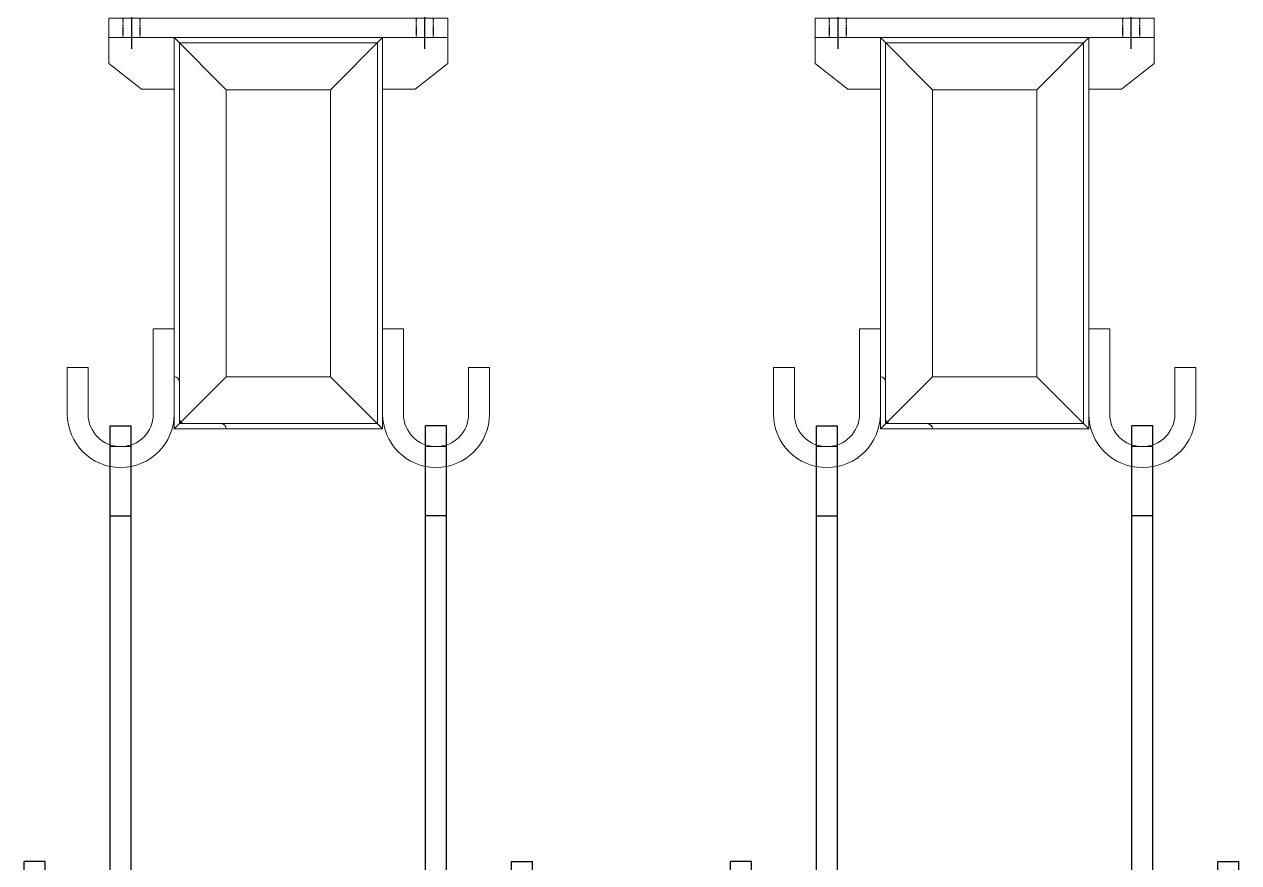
# Model space of a CAD drawing. Header units: inches. Extents: x 702888 to 852715, y 9845 to 271320.
# Drawn here: x 756131 to 757063, y 45550 to 46192 of the extents above; entities that cross this region are included whole.
import ezdxf

# ---------------------------------------------------------------- set-up
doc = ezdxf.new("R2010")
doc.units = ezdxf.units.IN
doc.header["$MEASUREMENT"] = 0
doc.linetypes.add('Discontinu', pattern=[1, 0.636364, -0.363636])
doc.linetypes.add('MITTE2', pattern=[725.805, 483.87, -80.645, 80.645, -80.645])
doc.layers.get('0').update_dxf_attribs({"lineweight": 5})
doc.layers.add('ATS-MITTE', color=1, linetype='MITTE2')
doc.layers.add('ATS-UNSICHTBAR', color=1, linetype='Discontinu')
doc.layers.add('HIDDEN', color=252, linetype='Continuous', lineweight=0)

# ---------------------------------------------------------------- blocks, each defined once
blk = doc.blocks.new('54T456Y')
for p, q in [((754886.12, 32591.09), (754886.12, 32983.92)), ((754886.12, 32983.92), (754902.12, 32983.92)), ((754902.12, 32591.09), (754902.12, 32983.92)), ((754886.12, 32914.87), (754902.12, 32914.87)), ((754820.12, 32591.09), (754820.12, 32649.87)), ((754836.12, 32649.87), (754820.12, 32649.87)), ((754836.12, 32591.09), (754836.12, 32649.87))]:
    blk.add_line(p, q)
for radius in [41, 25]:
    blk.add_arc((754861.12, 32591.09), radius, 180, 0)
at = {"layer": 'HIDDEN'}
blk.add_line((754886.12, 32967.92), (754902.12, 32967.92), dxfattribs=at)
blk = doc.blocks.new('5u6u57')
for p, q in [((14173.16, -179.11), (14333.16, -179.11)), ((14213.16, -219.11), (14173.16, -179.11)), ((14173.16, -479.11), (14173.16, -179.11)), ((14293.16, -219.11), (14333.16, -179.11)), ((14333.16, -179.11), (14333.16, -479.11)), ((14213.16, -219.11), (14293.16, -219.11)), ((14213.16, -439.11), (14213.16, -219.11)), ((14293.16, -219.11), (14293.16, -439.11)), ((14213.16, -439.11), (14173.16, -479.11)), ((14293.16, -439.11), (14213.16, -439.11)), ((14293.16, -439.11), (14333.16, -479.11)), ((14333.16, -479.11), (14173.16, -479.11))]:
    blk.add_line(p, q)
at = {"layer": 'HIDDEN'}
for p, q in [((14177.16, -183.11), (14329.16, -183.11)), ((14177.16, -475.11), (14177.16, -183.11)), ((14329.16, -183.11), (14329.16, -475.11)), ((14329.16, -475.11), (14177.16, -475.11))]:
    blk.add_line(p, q, dxfattribs=at)
blk = doc.blocks.new('4564U6U4')
for p, q in [((755235.63, 33221.3, 58710.99), (755200.63, 33221.3, 58710.99)), ((755235.63, 33201.55, 58710.99), (755210.63, 33181.79, 58710.99))]:
    blk.add_line(p, q)
at = {"elevation": 58710.99}
blk.add_lwpolyline([(755210.63, 33181.79), (755185.63, 33181.79), (755185.63, 33221.3), (755235.63, 33221.3), (755235.63, 33201.55)], dxfattribs=at)
blk = doc.blocks.new('4343')
for p, q in [((755120.54, 32910.56), (755120.54, 32870.56)), ((755120.54, 32910.56), (755120.54, 32910.56)), ((755124.54, 32906.56), (755124.54, 32878.56)), ((755128.54, 32874.56), (755156.54, 32874.56)), ((755120.54, 32870.56), (755160.54, 32870.56)), ((755160.54, 32870.56), (755160.54, 32870.56))]:
    blk.add_line(p, q)
for centre, start, end in [((755120.54, 32906.56), 0, 90), ((755128.54, 32878.56), 180, 270), ((755156.54, 32870.56), 0, 90)]:
    blk.add_arc(centre, 4, start, end)
blk = doc.blocks.new('45Y6U')
for p, q in [((755009.63, 32932.66, 58710.99), (755009.63, 32997.96, 58710.99)), ((755009.63, 32997.96, 58710.99), (755025.63, 32997.96, 58710.99)), ((755025.63, 32932.66, 58710.99), (755025.63, 32997.96, 58710.99)), ((754943.63, 32932.66, 58710.99), (754943.63, 32968.39, 58710.99)), ((754959.63, 32968.39, 58710.99), (754943.63, 32968.39, 58710.99)), ((754959.63, 32932.66, 58710.99), (754959.63, 32968.39, 58710.99))]:
    blk.add_line(p, q)
for radius in [41, 25]:
    blk.add_arc((754984.63, 32932.66, 58710.99), radius, 180, 0)
blk = doc.blocks.new('JJUYKUI')
for p, q in [((754975.63, 33221.3, 58710.99), (754975.63, 33236.3, 58710.99)), ((754975.63, 33236.3, 58710.99), (755235.63, 33236.3, 58710.99)), ((755235.63, 33221.3, 58710.99), (755235.63, 33236.3, 58710.99)), ((755010.63, 33221.3, 58710.99), (754975.63, 33221.3, 58710.99)), ((755226.63, 33221.3, 58710.99), (754984.63, 33221.3, 58710.99)), ((755200.63, 33221.3, 58710.99), (755010.63, 33221.3, 58710.99)), ((755045.14, 33221.3, 58710.99), (755025.14, 33221.3, 58710.99)), ((755031.98, 33221.3, 58710.99), (755026.98, 33221.3, 58710.99))]:
    blk.add_line(p, q)
at = {"layer": 'ATS-MITTE', "ltscale": 2}
for p, q in [((754993.13, 33212.78, 58710.99), (754993.13, 33244.29, 58710.99)), ((755218.13, 33212.78, 58710.99), (755218.13, 33244.29, 58710.99))]:
    blk.add_line(p, q, dxfattribs=at)
at = {"layer": 'ATS-UNSICHTBAR'}
for p, q in [((754986.63, 33221.3, 58710.99), (754986.63, 33236.3, 58710.99)), ((754999.63, 33221.3, 58710.99), (754999.63, 33236.3, 58710.99)), ((755211.63, 33221.3, 58710.99), (755211.63, 33236.3, 58710.99)), ((755224.63, 33221.3, 58710.99), (755224.63, 33236.3, 58710.99))]:
    blk.add_line(p, q, dxfattribs=at)
at = {"xscale": -1}
for name in ['4564U6U4', '45Y6U']:
    blk.add_blockref(name, (1510211.27, 0), dxfattribs=at)
for name, p in [('5u6u57', (740852.47, 33400.41, 58710.99)), ('4564U6U4', (0, 0)), ('45Y6U', (0, 0)), ('4343', (-94.91, 50.74, 58710.99))]:
    blk.add_blockref(name, p)
blk = doc.blocks.new('H6U56')
blk.add_blockref('JJUYKUI', (0, 0))
at = {"layer": 'ATS-MITTE'}
blk.add_blockref('54T456Y', (90.51, -60.26, 58710.99), dxfattribs=at)
at = {"layer": 'ATS-MITTE', "xscale": -1}
blk.add_blockref('54T456Y', (1510120.76, -60.26, 58710.99), dxfattribs=at)
blk = doc.blocks.new('456Y56Y5')
blk.add_blockref('H6U56', (-557418.91, 24073.56, -58710.99))

msp = doc.modelspace()

# ---------------------------------------------------------------- block references
for p in [(558639.302, -11112.625), (559181.302, -11112.625)]:
    msp.add_blockref('456Y56Y5', p)

doc.saveas('drawing.dxf')
